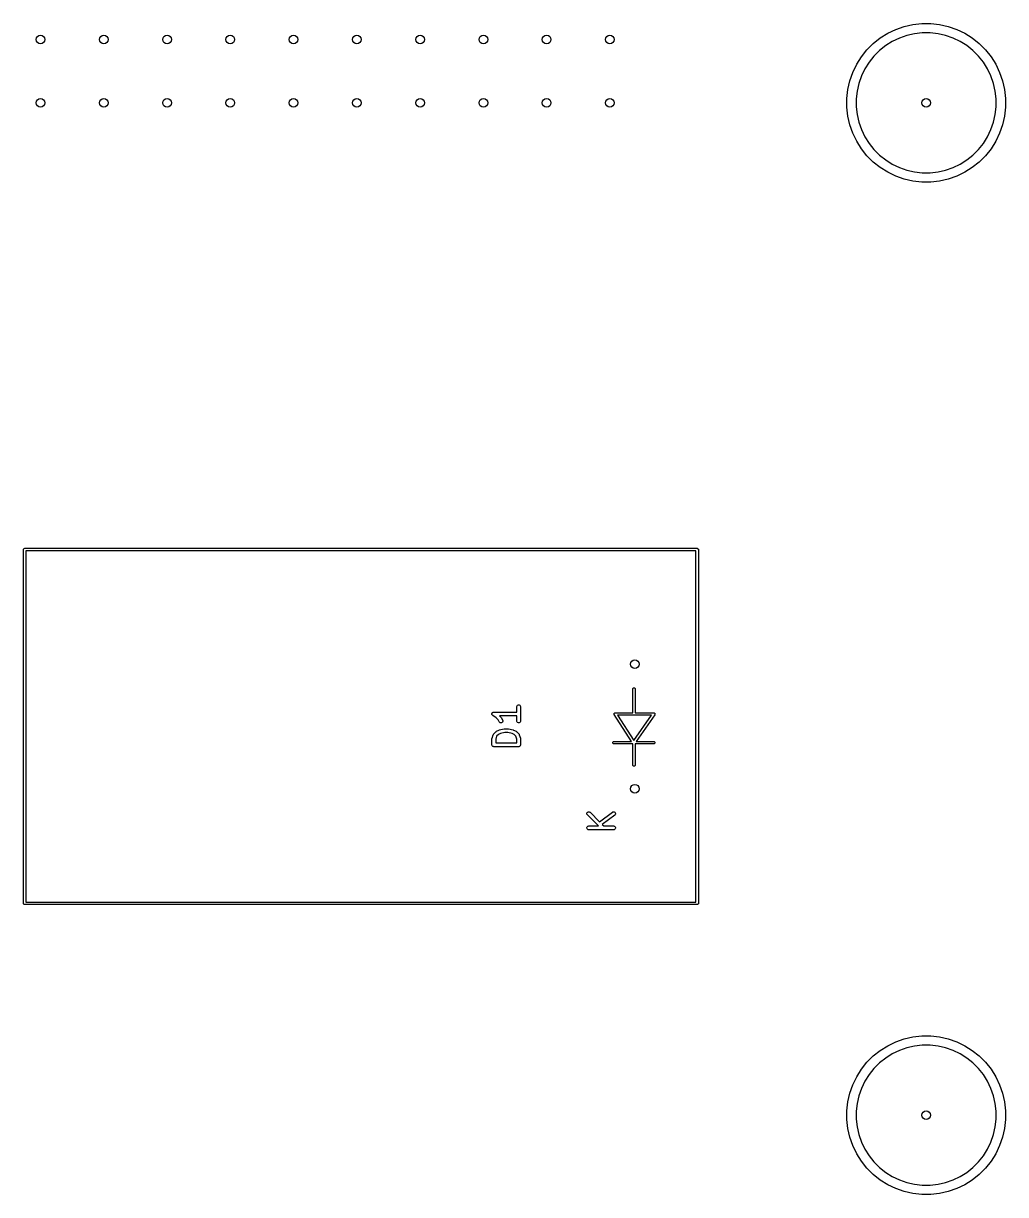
# Model space of a CAD drawing. Header units: inches. Extents: x 0.27 to 2.93, y 0.27 to 2.13.
# Drawn here: x 1.373 to 2.925, y 0.275 to 2.125 of the extents above; entities that cross this region are included whole.
import ezdxf

# ---------------------------------------------------------------- set-up
doc = ezdxf.new("R2010")
doc.units = ezdxf.units.IN
doc.header["$MEASUREMENT"] = 0
doc.layers.add('BLACK', color=250, linetype='CONTINUOUS')

msp = doc.modelspace()

# ---------------------------------------------------------------- linework, layer by layer
at = {"layer": 'BLACK', "linetype": 'CONTINUOUS'}
for p, q in [((2.7273, 2.1024), (2.7392, 2.1099)), ((2.7392, 2.1099), (2.7519, 2.116)), ((2.7519, 2.116), (2.7652, 2.1207)), ((2.7652, 2.1207), (2.779, 2.1238)), ((2.779, 2.1238), (2.793, 2.1254)), ((2.7938, 2.1106), (2.7814, 2.1092)), ((2.793, 2.1254), (2.807, 2.1254)), ((2.8062, 2.1106), (2.7938, 2.1106)), ((2.8186, 2.1092), (2.8062, 2.1106)), ((2.807, 2.1254), (2.821, 2.1238)), ((2.821, 2.1238), (2.8348, 2.1207)), ((2.8348, 2.1207), (2.8481, 2.116)), ((2.8481, 2.116), (2.8608, 2.1099)), ((2.8608, 2.1099), (2.8727, 2.1024)), ((2.7063, 2.0837), (2.7163, 2.0937)), ((2.7163, 2.0937), (2.7273, 2.1024)), ((2.7464, 2.097), (2.7359, 2.0903)), ((2.7576, 2.1023), (2.7464, 2.097)), ((2.7693, 2.1064), (2.7576, 2.1023)), ((2.7814, 2.1092), (2.7693, 2.1064)), ((2.8307, 2.1064), (2.8186, 2.1092)), ((2.8424, 2.1023), (2.8307, 2.1064)), ((2.8536, 2.097), (2.8424, 2.1023)), ((2.8641, 2.0903), (2.8536, 2.097)), ((2.8727, 2.1024), (2.8837, 2.0937)), ((2.8837, 2.0937), (2.8937, 2.0837)), ((2.6976, 2.0727), (2.7063, 2.0837)), ((2.7174, 2.0738), (2.7097, 2.0641)), ((2.7262, 2.0826), (2.7174, 2.0738)), ((2.7359, 2.0903), (2.7262, 2.0826)), ((2.8738, 2.0826), (2.8641, 2.0903)), ((2.8826, 2.0738), (2.8738, 2.0826)), ((2.8903, 2.0641), (2.8826, 2.0738)), ((2.8937, 2.0837), (2.9024, 2.0727)), ((2.684, 2.0481), (2.6901, 2.0608)), ((2.6901, 2.0608), (2.6976, 2.0727)), ((2.7097, 2.0641), (2.703, 2.0536)), ((2.897, 2.0536), (2.8903, 2.0641)), ((2.9024, 2.0727), (2.9099, 2.0608)), ((2.9099, 2.0608), (2.916, 2.0481)), ((2.6793, 2.0348), (2.684, 2.0481)), ((2.6977, 2.0424), (2.6936, 2.0307)), ((2.703, 2.0536), (2.6977, 2.0424)), ((2.9023, 2.0424), (2.897, 2.0536)), ((2.9064, 2.0307), (2.9023, 2.0424)), ((2.916, 2.0481), (2.9207, 2.0348)), ((2.6746, 2.007), (2.6762, 2.021)), ((2.6762, 2.021), (2.6793, 2.0348)), ((2.6908, 2.0186), (2.6894, 2.0062)), ((2.6936, 2.0307), (2.6908, 2.0186)), ((2.9092, 2.0186), (2.9064, 2.0307)), ((2.9106, 2.0062), (2.9092, 2.0186)), ((2.9207, 2.0348), (2.9238, 2.021)), ((2.9238, 2.021), (2.9254, 2.007)), ((2.6746, 2.0062), (2.6746, 2.007)), ((2.6746, 1.993), (2.6746, 2.0062)), ((2.6894, 2.0062), (2.6894, 1.9938)), ((2.9106, 1.9938), (2.9106, 2.0062)), ((2.9254, 2.007), (2.9254, 1.993)), ((2.6762, 1.979), (2.6746, 1.993)), ((2.6894, 1.9938), (2.6908, 1.9814)), ((2.6908, 1.9814), (2.6936, 1.9693)), ((2.9064, 1.9693), (2.9092, 1.9814)), ((2.9092, 1.9814), (2.9106, 1.9938)), ((2.9254, 1.993), (2.9238, 1.979)), ((2.6793, 1.9652), (2.6762, 1.979)), ((2.684, 1.9519), (2.6793, 1.9652)), ((2.6936, 1.9693), (2.6977, 1.9576)), ((2.9023, 1.9576), (2.9064, 1.9693)), ((2.9207, 1.9652), (2.916, 1.9519)), ((2.9238, 1.979), (2.9207, 1.9652)), ((2.6901, 1.9392), (2.684, 1.9519)), ((2.6977, 1.9576), (2.703, 1.9464)), ((2.703, 1.9464), (2.7097, 1.9359)), ((2.8903, 1.9359), (2.897, 1.9464)), ((2.897, 1.9464), (2.9023, 1.9576)), ((2.916, 1.9519), (2.9099, 1.9392)), ((2.6976, 1.9273), (2.6901, 1.9392)), ((2.7063, 1.9163), (2.6976, 1.9273)), ((2.7097, 1.9359), (2.7174, 1.9262)), ((2.7174, 1.9262), (2.7262, 1.9174)), ((2.8738, 1.9174), (2.8826, 1.9262)), ((2.8826, 1.9262), (2.8903, 1.9359)), ((2.9024, 1.9273), (2.8937, 1.9163)), ((2.9099, 1.9392), (2.9024, 1.9273)), ((2.7163, 1.9063), (2.7063, 1.9163)), ((2.7273, 1.8976), (2.7163, 1.9063)), ((2.7262, 1.9174), (2.7359, 1.9097)), ((2.7359, 1.9097), (2.7464, 1.903)), ((2.8536, 1.903), (2.8641, 1.9097)), ((2.8641, 1.9097), (2.8738, 1.9174)), ((2.8837, 1.9063), (2.8727, 1.8976)), ((2.8937, 1.9163), (2.8837, 1.9063)), ((2.7392, 1.8901), (2.7273, 1.8976)), ((2.7519, 1.884), (2.7392, 1.8901)), ((2.7464, 1.903), (2.7576, 1.8977)), ((2.7576, 1.8977), (2.7693, 1.8936)), ((2.7693, 1.8936), (2.7814, 1.8908)), ((2.7814, 1.8908), (2.7938, 1.8894)), ((2.7938, 1.8894), (2.8062, 1.8894)), ((2.8062, 1.8894), (2.8186, 1.8908)), ((2.8186, 1.8908), (2.8307, 1.8936)), ((2.8307, 1.8936), (2.8424, 1.8977)), ((2.8424, 1.8977), (2.8536, 1.903)), ((2.8608, 1.8901), (2.8481, 1.884)), ((2.8727, 1.8976), (2.8608, 1.8901)), ((2.7652, 1.8793), (2.7519, 1.884)), ((2.779, 1.8762), (2.7652, 1.8793)), ((2.793, 1.8746), (2.779, 1.8762)), ((2.807, 1.8746), (2.793, 1.8746)), ((2.821, 1.8762), (2.807, 1.8746)), ((2.8348, 1.8793), (2.821, 1.8762)), ((2.8481, 1.884), (2.8348, 1.8793)), ((1.3732, 1.2947), (1.3742, 1.2958)), ((1.3742, 1.2958), (1.375, 1.2959)), ((1.375, 1.2959), (2.438, 1.2959)), ((2.438, 1.2959), (2.4387, 1.2958)), ((2.4387, 1.2958), (2.4398, 1.2947)), ((1.373, 1.294), (1.3732, 1.2947)), ((1.373, 0.7349), (1.373, 1.294)), ((1.3769, 1.292), (1.3769, 0.7369)), ((2.436, 1.292), (1.3769, 1.292)), ((2.436, 0.7369), (2.436, 1.292)), ((2.4398, 1.2947), (2.4399, 1.294)), ((2.4399, 1.294), (2.4399, 0.7349)), ((2.336, 1.0735), (2.3361, 1.0742)), ((2.3361, 1.0742), (2.3372, 1.0753)), ((2.3372, 1.0753), (2.3387, 1.0753)), ((2.3387, 1.0753), (2.3397, 1.0742)), ((2.3397, 1.0742), (2.3399, 1.0735)), ((2.336, 1.0361), (2.336, 1.0735)), ((2.3399, 1.0735), (2.3399, 1.0361)), ((2.1147, 1.0364), (2.1149, 1.0366)), ((2.1149, 1.0366), (2.1151, 1.0367)), ((2.1151, 1.0367), (2.1154, 1.0368)), ((2.1154, 1.0368), (2.1157, 1.0369)), ((2.1157, 1.0369), (2.1159, 1.037)), ((2.1159, 1.037), (2.1165, 1.0371)), ((2.1165, 1.0371), (2.1165, 1.0371)), ((2.1165, 1.0371), (2.1165, 1.0371)), ((2.1165, 1.0371), (2.1165, 1.0371)), ((2.1165, 1.0371), (2.1529, 1.0371)), ((2.1529, 1.0454), (2.153, 1.0459)), ((2.1529, 1.0371), (2.1529, 1.0454)), ((2.153, 1.0459), (2.1534, 1.047)), ((2.1534, 1.047), (2.1542, 1.0478)), ((2.1542, 1.0478), (2.1553, 1.0483)), ((2.1553, 1.0483), (2.1565, 1.0483)), ((2.1565, 1.0483), (2.1575, 1.0478)), ((2.1575, 1.0478), (2.1583, 1.047)), ((2.1583, 1.047), (2.1588, 1.0459)), ((2.1588, 1.0459), (2.1588, 1.0454)), ((2.1588, 1.0454), (2.1588, 1.0229)), ((2.1136, 1.0347), (2.1137, 1.035)), ((2.1136, 1.0344), (2.1136, 1.0347)), ((2.1136, 1.0341), (2.1136, 1.0344)), ((2.1136, 1.0338), (2.1136, 1.0341)), ((2.1136, 1.0335), (2.1136, 1.0338)), ((2.1137, 1.0333), (2.1136, 1.0335)), ((2.1137, 1.035), (2.1138, 1.0352)), ((2.1138, 1.033), (2.1137, 1.0333)), ((2.1138, 1.0352), (2.1139, 1.0355)), ((2.1139, 1.0327), (2.1138, 1.033)), ((2.1139, 1.0355), (2.114, 1.0358)), ((2.114, 1.0325), (2.1139, 1.0327)), ((2.114, 1.0358), (2.1143, 1.036)), ((2.1143, 1.0323), (2.114, 1.0325)), ((2.1143, 1.036), (2.1144, 1.0362)), ((2.1144, 1.032), (2.1143, 1.0323)), ((2.1144, 1.0362), (2.1147, 1.0364)), ((2.1149, 1.0317), (2.1144, 1.032)), ((2.1202, 1.0281), (2.1149, 1.0317)), ((2.1149, 1.0317), (2.1149, 1.0317)), ((2.1149, 1.0317), (2.1149, 1.0317)), ((2.1149, 1.0317), (2.1149, 1.0317)), ((2.1235, 1.0249), (2.1202, 1.0281)), ((2.1251, 1.0215), (2.1235, 1.0249)), ((2.1254, 1.0211), (2.1251, 1.0215)), ((2.1263, 1.0203), (2.1254, 1.0211)), ((2.1529, 1.0312), (2.1255, 1.0312)), ((2.1255, 1.0312), (2.128, 1.0287)), ((2.1274, 1.0199), (2.1263, 1.0203)), ((2.1285, 1.02), (2.1274, 1.0199)), ((2.128, 1.0287), (2.1282, 1.0285)), ((2.1282, 1.0285), (2.1282, 1.0284)), ((2.1282, 1.0284), (2.1283, 1.0283)), ((2.1283, 1.0283), (2.1283, 1.0283)), ((2.1283, 1.0283), (2.1284, 1.0282)), ((2.1284, 1.0282), (2.1285, 1.0279)), ((2.1285, 1.0279), (2.1304, 1.0242)), ((2.1296, 1.0205), (2.1285, 1.02)), ((2.1303, 1.0214), (2.1296, 1.0205)), ((2.1307, 1.0225), (2.1303, 1.0214)), ((2.1304, 1.0242), (2.1306, 1.0236)), ((2.1306, 1.0236), (2.1307, 1.0225)), ((2.1529, 1.0229), (2.1529, 1.0312)), ((2.153, 1.0223), (2.1529, 1.0229)), ((2.1534, 1.0212), (2.153, 1.0223)), ((2.1542, 1.0204), (2.1534, 1.0212)), ((2.1553, 1.02), (2.1542, 1.0204)), ((2.1565, 1.02), (2.1553, 1.02)), ((2.1575, 1.0204), (2.1565, 1.02)), ((2.1583, 1.0212), (2.1575, 1.0204)), ((2.1588, 1.0223), (2.1583, 1.0212)), ((2.1588, 1.0229), (2.1588, 1.0223)), ((2.3065, 1.0338), (2.3066, 1.0343)), ((2.3066, 1.0335), (2.3065, 1.0338)), ((2.3066, 1.0349), (2.3068, 1.0351)), ((2.3066, 1.0343), (2.3066, 1.0349)), ((2.3066, 1.0334), (2.3066, 1.0335)), ((2.3067, 1.0333), (2.3066, 1.0334)), ((2.3068, 1.0331), (2.3067, 1.0333)), ((2.3068, 1.0353), (2.3073, 1.0356)), ((2.3068, 1.0351), (2.3068, 1.0353)), ((2.3343, 0.9908), (2.3068, 1.0331)), ((2.3073, 1.0356), (2.3077, 1.036)), ((2.3077, 1.036), (2.308, 1.036)), ((2.308, 1.036), (2.3081, 1.0361)), ((2.3081, 1.0361), (2.3082, 1.0361)), ((2.3082, 1.0361), (2.3084, 1.0361)), ((2.3084, 1.0361), (2.336, 1.0361)), ((2.3121, 1.0322), (2.338, 0.9924)), ((2.3657, 1.0322), (2.3121, 1.0322)), ((2.338, 0.9924), (2.3657, 1.0322)), ((2.3399, 1.0361), (2.3694, 1.0361)), ((2.371, 1.033), (2.3417, 0.9908)), ((2.3694, 1.0361), (2.3697, 1.0361)), ((2.3697, 1.0361), (2.3698, 1.0361)), ((2.3698, 1.0361), (2.3699, 1.036)), ((2.3699, 1.036), (2.3702, 1.036)), ((2.3702, 1.036), (2.3706, 1.0356)), ((2.3706, 1.0356), (2.3711, 1.0352)), ((2.3712, 1.0333), (2.371, 1.033)), ((2.3711, 1.0352), (2.3711, 1.035)), ((2.3711, 1.035), (2.3712, 1.0349)), ((2.3712, 1.0349), (2.3712, 1.0343)), ((2.3712, 1.0343), (2.3714, 1.0337)), ((2.3714, 1.0337), (2.3712, 1.0335)), ((2.3712, 1.0335), (2.3712, 1.0334)), ((2.3712, 1.0334), (2.3712, 1.0333)), ((2.1137, 0.9957), (2.1156, 1.0013)), ((2.1156, 1.0013), (2.1158, 1.0018)), ((2.1158, 1.0018), (2.1159, 1.0019)), ((2.1159, 1.002), (2.1163, 1.0025)), ((2.1159, 1.0019), (2.1159, 1.002)), ((2.1163, 1.0025), (2.12, 1.0062)), ((2.12, 1.0062), (2.1203, 1.0064)), ((2.1203, 1.0064), (2.1204, 1.0065)), ((2.1203, 1.0064), (2.1203, 1.0064)), ((2.1204, 1.0065), (2.1205, 1.0066)), ((2.1205, 1.0066), (2.1206, 1.0066)), ((2.1206, 1.0066), (2.1208, 1.0068)), ((2.1208, 1.0068), (2.1246, 1.0086)), ((2.1239, 1.0017), (2.121, 0.9988)), ((2.1269, 1.0032), (2.1239, 1.0017)), ((2.1246, 1.0086), (2.1246, 1.0087)), ((2.1246, 1.0087), (2.1249, 1.0087)), ((2.1246, 1.0086), (2.1246, 1.0086)), ((2.1249, 1.0087), (2.1251, 1.0088)), ((2.1251, 1.0088), (2.1252, 1.0089)), ((2.1251, 1.0088), (2.1251, 1.0088)), ((2.1252, 1.0089), (2.1327, 1.0107)), ((2.1337, 1.0049), (2.1269, 1.0032)), ((2.1327, 1.0107), (2.1328, 1.0107)), ((2.1328, 1.0107), (2.1328, 1.0108)), ((2.1328, 1.0108), (2.133, 1.0108)), ((2.133, 1.0108), (2.1332, 1.0108)), ((2.1332, 1.0108), (2.1333, 1.0108)), ((2.1333, 1.0108), (2.1334, 1.0108)), ((2.1334, 1.0108), (2.139, 1.0108)), ((2.1386, 1.0049), (2.1337, 1.0049)), ((2.1455, 1.0032), (2.1386, 1.0049)), ((2.139, 1.0108), (2.1391, 1.0108)), ((2.1391, 1.0108), (2.1391, 1.0108)), ((2.1391, 1.0108), (2.1394, 1.0108)), ((2.1394, 1.0108), (2.1396, 1.0108)), ((2.1396, 1.0108), (2.1396, 1.0107)), ((2.1396, 1.0107), (2.1397, 1.0107)), ((2.1397, 1.0107), (2.1472, 1.0089)), ((2.1485, 1.0017), (2.1455, 1.0032)), ((2.1472, 1.0089), (2.1473, 1.0088)), ((2.1473, 1.0088), (2.1473, 1.0088)), ((2.1473, 1.0088), (2.1475, 1.0087)), ((2.1475, 1.0087), (2.1478, 1.0087)), ((2.1478, 1.0087), (2.1478, 1.0086)), ((2.1478, 1.0086), (2.1478, 1.0086)), ((2.1478, 1.0086), (2.1516, 1.0068)), ((2.1514, 0.9988), (2.1485, 1.0017)), ((2.1516, 1.0068), (2.1518, 1.0066)), ((2.1518, 1.0066), (2.1519, 1.0066)), ((2.1519, 1.0066), (2.152, 1.0065)), ((2.152, 1.0065), (2.1521, 1.0064)), ((2.1521, 1.0064), (2.1521, 1.0064)), ((2.1521, 1.0064), (2.1523, 1.0062)), ((2.1523, 1.0062), (2.1561, 1.0025)), ((2.1561, 1.0025), (2.1565, 1.002)), ((2.1565, 1.002), (2.1565, 1.0019)), ((2.1565, 1.0019), (2.1566, 1.0018)), ((2.1566, 1.0018), (2.1568, 1.0013)), ((2.1568, 1.0013), (2.1587, 0.9957)), ((2.1136, 0.9954), (2.1137, 0.9957)), ((2.1136, 0.9953), (2.1136, 0.9954)), ((2.1136, 0.9952), (2.1136, 0.9953)), ((2.1136, 0.9951), (2.1136, 0.9952)), ((2.1136, 0.995), (2.1136, 0.9951)), ((2.1136, 0.9947), (2.1136, 0.995)), ((2.1136, 0.9854), (2.1136, 0.9947)), ((2.1136, 0.9848), (2.1136, 0.9854)), ((2.114, 0.9837), (2.1136, 0.9848)), ((2.1149, 0.9829), (2.114, 0.9837)), ((2.1159, 0.9825), (2.1149, 0.9829)), ((2.1165, 0.9824), (2.1159, 0.9825)), ((2.1559, 0.9824), (2.1165, 0.9824)), ((2.121, 0.9988), (2.1195, 0.9943)), ((2.1195, 0.9943), (2.1195, 0.9883)), ((2.1195, 0.9883), (2.1529, 0.9883)), ((2.1529, 0.9943), (2.1514, 0.9988)), ((2.1529, 0.9883), (2.1529, 0.9943)), ((2.1565, 0.9825), (2.1559, 0.9824)), ((2.1575, 0.9829), (2.1565, 0.9825)), ((2.1583, 0.9837), (2.1575, 0.9829)), ((2.1588, 0.9848), (2.1583, 0.9837)), ((2.1587, 0.9957), (2.1587, 0.9954)), ((2.1587, 0.9954), (2.1588, 0.9953)), ((2.1588, 0.9953), (2.1588, 0.9952)), ((2.1588, 0.9952), (2.1588, 0.9951)), ((2.1588, 0.9951), (2.1588, 0.995)), ((2.1588, 0.995), (2.1588, 0.9947)), ((2.1588, 0.9947), (2.1588, 0.9854)), ((2.1588, 0.9854), (2.1588, 0.9848)), ((2.3046, 0.9896), (2.3057, 0.9907)), ((2.3046, 0.9881), (2.3046, 0.9896)), ((2.3057, 0.987), (2.3046, 0.9881)), ((2.3057, 0.9907), (2.3064, 0.9908)), ((2.3064, 0.9869), (2.3057, 0.987)), ((2.3064, 0.9908), (2.3343, 0.9908)), ((2.336, 0.9869), (2.3064, 0.9869)), ((2.336, 0.9534), (2.336, 0.9869)), ((2.3694, 0.9869), (2.3399, 0.9869)), ((2.3399, 0.9869), (2.3399, 0.9534)), ((2.3417, 0.9908), (2.3694, 0.9908)), ((2.3694, 0.9908), (2.3702, 0.9907)), ((2.3702, 0.987), (2.3694, 0.9869)), ((2.3702, 0.9907), (2.3712, 0.9896)), ((2.3712, 0.9881), (2.3702, 0.987)), ((2.3712, 0.9896), (2.3712, 0.9881)), ((2.3361, 0.9526), (2.336, 0.9534)), ((2.3372, 0.9515), (2.3361, 0.9526)), ((2.3387, 0.9515), (2.3372, 0.9515)), ((2.3397, 0.9526), (2.3387, 0.9515)), ((2.3399, 0.9534), (2.3397, 0.9526)), ((2.2636, 0.8772), (2.264, 0.8783)), ((2.2636, 0.876), (2.2636, 0.8772)), ((2.264, 0.875), (2.2636, 0.876)), ((2.264, 0.8783), (2.2649, 0.8791)), ((2.2644, 0.8745), (2.264, 0.875)), ((2.2819, 0.8571), (2.2644, 0.8745)), ((2.2649, 0.8791), (2.2659, 0.8795)), ((2.2659, 0.8795), (2.2671, 0.8795)), ((2.2671, 0.8795), (2.2681, 0.8791)), ((2.2681, 0.8791), (2.2686, 0.8787)), ((2.2686, 0.8787), (2.2837, 0.8636)), ((2.2837, 0.8636), (2.3041, 0.879)), ((2.3076, 0.8742), (2.2879, 0.8594)), ((2.3041, 0.879), (2.3046, 0.8793)), ((2.3046, 0.8793), (2.3057, 0.8796)), ((2.3057, 0.8796), (2.3069, 0.8794)), ((2.3069, 0.8794), (2.3078, 0.8788)), ((2.3081, 0.8746), (2.3076, 0.8742)), ((2.3078, 0.8788), (2.3085, 0.8779)), ((2.3087, 0.8756), (2.3081, 0.8746)), ((2.3085, 0.8779), (2.3088, 0.8768)), ((2.3088, 0.8768), (2.3087, 0.8756)), ((2.2636, 0.8547), (2.264, 0.8558)), ((2.2636, 0.8535), (2.2636, 0.8547)), ((2.264, 0.8525), (2.2636, 0.8535)), ((2.264, 0.8558), (2.2649, 0.8566)), ((2.2649, 0.8517), (2.264, 0.8525)), ((2.2649, 0.8566), (2.2659, 0.857)), ((2.2659, 0.8512), (2.2649, 0.8517)), ((2.2659, 0.857), (2.2665, 0.8571)), ((2.2665, 0.8571), (2.2819, 0.8571)), ((2.2879, 0.8594), (2.2902, 0.8571)), ((2.2902, 0.8571), (2.3059, 0.8571)), ((2.3059, 0.8571), (2.3065, 0.857)), ((2.3065, 0.857), (2.3075, 0.8566)), ((2.3075, 0.8517), (2.3065, 0.8512)), ((2.3075, 0.8566), (2.3083, 0.8558)), ((2.3083, 0.8525), (2.3075, 0.8517)), ((2.3083, 0.8558), (2.3088, 0.8547)), ((2.3088, 0.8535), (2.3083, 0.8525)), ((2.3088, 0.8547), (2.3088, 0.8535)), ((2.2665, 0.8512), (2.2659, 0.8512)), ((2.3059, 0.8512), (2.2665, 0.8512)), ((2.3065, 0.8512), (2.3059, 0.8512)), ((1.3732, 0.7341), (1.373, 0.7349)), ((1.3742, 0.7331), (1.3732, 0.7341)), ((1.375, 0.7329), (1.3742, 0.7331)), ((2.438, 0.7329), (1.375, 0.7329)), ((1.3769, 0.7369), (2.436, 0.7369)), ((2.4387, 0.7331), (2.438, 0.7329)), ((2.4398, 0.7341), (2.4387, 0.7331)), ((2.4399, 0.7349), (2.4398, 0.7341)), ((2.7519, 0.516), (2.7652, 0.5207)), ((2.7652, 0.5207), (2.779, 0.5238)), ((2.779, 0.5238), (2.793, 0.5254)), ((2.793, 0.5254), (2.807, 0.5254)), ((2.807, 0.5254), (2.821, 0.5238)), ((2.821, 0.5238), (2.8348, 0.5207)), ((2.8348, 0.5207), (2.8481, 0.516)), ((2.7163, 0.4937), (2.7273, 0.5024)), ((2.7273, 0.5024), (2.7392, 0.5099)), ((2.7392, 0.5099), (2.7519, 0.516)), ((2.7576, 0.5023), (2.7464, 0.497)), ((2.7693, 0.5064), (2.7576, 0.5023)), ((2.7814, 0.5092), (2.7693, 0.5064)), ((2.7938, 0.5106), (2.7814, 0.5092)), ((2.8062, 0.5106), (2.7938, 0.5106)), ((2.8186, 0.5092), (2.8062, 0.5106)), ((2.8307, 0.5064), (2.8186, 0.5092)), ((2.8424, 0.5023), (2.8307, 0.5064)), ((2.8536, 0.497), (2.8424, 0.5023)), ((2.8481, 0.516), (2.8608, 0.5099)), ((2.8608, 0.5099), (2.8727, 0.5024)), ((2.8727, 0.5024), (2.8837, 0.4937)), ((2.6976, 0.4727), (2.7063, 0.4837)), ((2.7063, 0.4837), (2.7163, 0.4937)), ((2.7262, 0.4826), (2.7174, 0.4738)), ((2.7359, 0.4903), (2.7262, 0.4826)), ((2.7464, 0.497), (2.7359, 0.4903)), ((2.8641, 0.4903), (2.8536, 0.497)), ((2.8738, 0.4826), (2.8641, 0.4903)), ((2.8826, 0.4738), (2.8738, 0.4826)), ((2.8837, 0.4937), (2.8937, 0.4837)), ((2.8937, 0.4837), (2.9024, 0.4727)), ((2.6901, 0.4608), (2.6976, 0.4727)), ((2.7097, 0.4641), (2.703, 0.4536)), ((2.7174, 0.4738), (2.7097, 0.4641)), ((2.8903, 0.4641), (2.8826, 0.4738)), ((2.897, 0.4536), (2.8903, 0.4641)), ((2.9024, 0.4727), (2.9099, 0.4608)), ((2.6793, 0.4348), (2.684, 0.4481)), ((2.684, 0.4481), (2.6901, 0.4608)), ((2.703, 0.4536), (2.6977, 0.4424)), ((2.9023, 0.4424), (2.897, 0.4536)), ((2.9099, 0.4608), (2.916, 0.4481)), ((2.916, 0.4481), (2.9207, 0.4348)), ((2.6762, 0.421), (2.6793, 0.4348)), ((2.6936, 0.4307), (2.6908, 0.4186)), ((2.6977, 0.4424), (2.6936, 0.4307)), ((2.9064, 0.4307), (2.9023, 0.4424)), ((2.9092, 0.4186), (2.9064, 0.4307)), ((2.9207, 0.4348), (2.9238, 0.421)), ((2.6746, 0.407), (2.6762, 0.421)), ((2.6908, 0.4186), (2.6894, 0.4062)), ((2.9106, 0.4062), (2.9092, 0.4186)), ((2.9238, 0.421), (2.9254, 0.407)), ((2.6746, 0.4062), (2.6746, 0.407)), ((2.6746, 0.393), (2.6746, 0.4062)), ((2.6762, 0.379), (2.6746, 0.393)), ((2.6894, 0.4062), (2.6894, 0.3938)), ((2.6894, 0.3938), (2.6908, 0.3814)), ((2.9092, 0.3814), (2.9106, 0.3938)), ((2.9106, 0.3938), (2.9106, 0.4062)), ((2.9254, 0.393), (2.9238, 0.379)), ((2.9254, 0.407), (2.9254, 0.393)), ((2.6793, 0.3652), (2.6762, 0.379)), ((2.6908, 0.3814), (2.6936, 0.3693)), ((2.9064, 0.3693), (2.9092, 0.3814)), ((2.9238, 0.379), (2.9207, 0.3652)), ((2.684, 0.3519), (2.6793, 0.3652)), ((2.6901, 0.3392), (2.684, 0.3519)), ((2.6936, 0.3693), (2.6977, 0.3576)), ((2.6977, 0.3576), (2.703, 0.3464)), ((2.897, 0.3464), (2.9023, 0.3576)), ((2.9023, 0.3576), (2.9064, 0.3693)), ((2.916, 0.3519), (2.9099, 0.3392)), ((2.9207, 0.3652), (2.916, 0.3519)), ((2.6976, 0.3273), (2.6901, 0.3392)), ((2.703, 0.3464), (2.7097, 0.3359)), ((2.7097, 0.3359), (2.7174, 0.3262)), ((2.8826, 0.3262), (2.8903, 0.3359)), ((2.8903, 0.3359), (2.897, 0.3464)), ((2.9099, 0.3392), (2.9024, 0.3273)), ((2.7063, 0.3163), (2.6976, 0.3273)), ((2.7163, 0.3063), (2.7063, 0.3163)), ((2.7174, 0.3262), (2.7262, 0.3174)), ((2.7262, 0.3174), (2.7359, 0.3097)), ((2.8641, 0.3097), (2.8738, 0.3174)), ((2.8738, 0.3174), (2.8826, 0.3262)), ((2.8937, 0.3163), (2.8837, 0.3063)), ((2.9024, 0.3273), (2.8937, 0.3163)), ((2.7273, 0.2976), (2.7163, 0.3063)), ((2.7392, 0.2901), (2.7273, 0.2976)), ((2.7359, 0.3097), (2.7464, 0.303)), ((2.7464, 0.303), (2.7576, 0.2977)), ((2.7576, 0.2977), (2.7693, 0.2936)), ((2.8307, 0.2936), (2.8424, 0.2977)), ((2.8424, 0.2977), (2.8536, 0.303)), ((2.8536, 0.303), (2.8641, 0.3097)), ((2.8727, 0.2976), (2.8608, 0.2901)), ((2.8837, 0.3063), (2.8727, 0.2976)), ((2.7519, 0.284), (2.7392, 0.2901)), ((2.7652, 0.2793), (2.7519, 0.284)), ((2.779, 0.2762), (2.7652, 0.2793)), ((2.7693, 0.2936), (2.7814, 0.2908)), ((2.7814, 0.2908), (2.7938, 0.2894)), ((2.7938, 0.2894), (2.8062, 0.2894)), ((2.8062, 0.2894), (2.8186, 0.2908)), ((2.8186, 0.2908), (2.8307, 0.2936)), ((2.8348, 0.2793), (2.821, 0.2762)), ((2.8481, 0.284), (2.8348, 0.2793)), ((2.8608, 0.2901), (2.8481, 0.284)), ((2.793, 0.2746), (2.779, 0.2762)), ((2.807, 0.2746), (2.793, 0.2746)), ((2.821, 0.2762), (2.807, 0.2746))]:
    msp.add_line(p, q, dxfattribs=at)
at = {"layer": 'BLACK'}
for centre in [(1.4, 2.1), (1.4, 2.1), (1.5, 2.1), (1.5, 2.1), (1.6, 2.1), (1.6, 2.1), (1.7, 2.1), (1.7, 2.1), (1.8, 2.1), (1.8, 2.1), (1.9, 2.1), (1.9, 2.1), (2, 2.1), (2, 2.1), (2.1, 2.1), (2.1, 2.1), (2.2, 2.1), (2.2, 2.1), (2.3, 2.1), (2.3, 2.1), (1.4, 2), (1.4, 2), (1.5, 2), (1.5, 2), (1.6, 2), (1.6, 2), (1.7, 2), (1.7, 2), (1.8, 2), (1.8, 2), (1.9, 2), (1.9, 2), (2, 2), (2, 2), (2.1, 2), (2.1, 2), (2.2, 2), (2.2, 2), (2.3, 2), (2.3, 2), (2.8, 2), (2.8, 2), (2.3395, 1.1129), (2.3395, 1.1129), (2.3395, 0.916), (2.3395, 0.916), (2.8, 0.4), (2.8, 0.4)]:
    msp.add_circle(centre, 0.00689, dxfattribs=at)

doc.saveas('drawing.dxf')
